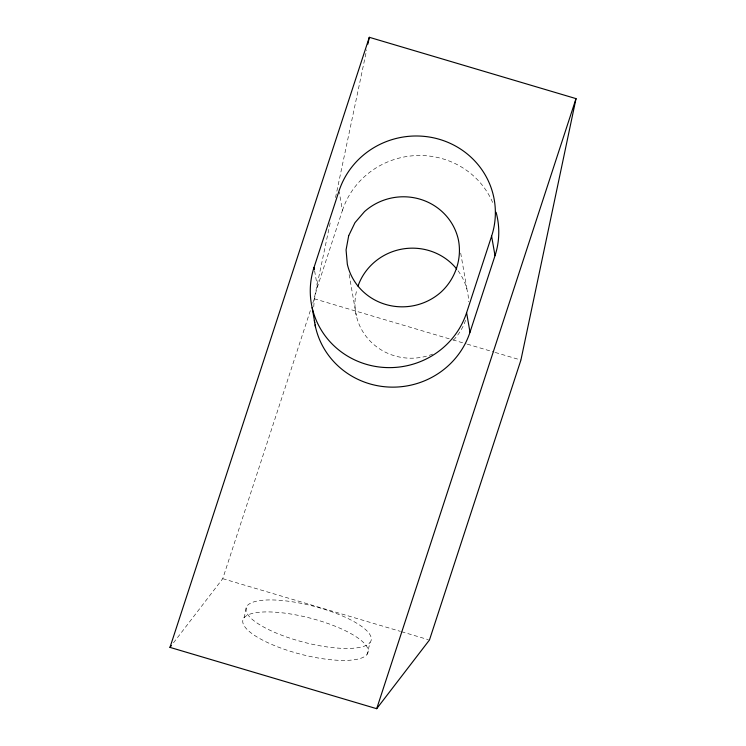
<?xml version="1.0" encoding="UTF-8"?>
<svg xmlns="http://www.w3.org/2000/svg" width="746" height="746" viewBox="0 0 746 746"><rect width="100%" height="100%" fill="white"/><g stroke="black" fill="none" stroke-linecap="round" stroke-linejoin="round"><path stroke-width="0.56" stroke-dasharray="3.73 2.8" d="M312.76 303.184L314.206 298.754L330.497 221.45M335.523 197.578L366.678 49.805M243.97 617.921L247.066 605.938M367.013 654.419A64.613 18.669 14.5 0 0 285.354 613.212A64.613 18.669 14.5 0 0 264.112 640.879A64.613 18.669 14.5 0 0 367.013 654.419L370.109 642.437A64.613 18.669 14.5 0 0 288.45 601.229A64.613 18.669 14.5 0 0 267.208 628.897A64.613 18.669 14.5 0 0 370.109 642.437M313.758 306.942A80.12 77.463 -9.9 0 1 317.432 286.968L342.442 210.409L339.234 192.048M173.492 642.8L222.746 578.672L310.588 309.814M314.206 298.754L451.638 339.523M452.757 339.85L466.166 343.831M467.285 344.158L494.104 352.112M495.213 352.448L520.913 360.066M222.746 578.672L400.406 631.377M401.525 631.703L428.344 639.658M460.692 253.099L467.266 290.781M349.128 274.491L356.299 315.595M314.625 270.901L317.432 286.968M342.442 210.409A80.12 77.463 -9.9 0 1 415.979 155.578A80.12 77.463 -9.9 0 1 493.171 203.733M465.569 320.295A56.864 54.971 -9.9 0 1 451.722 341.882M432.708 354.108A56.864 54.971 -9.9 0 1 373.877 344.596A56.864 54.971 -9.9 0 1 356.998 289.243M458.053 270.751A56.864 54.971 -9.9 0 1 468.581 301.766"/><path stroke-width="1.12" d="M367.871 44.117L369.307 37.3L576.024 98.621L520.913 360.066L429.463 639.993L376.693 708.7L169.976 647.379L369.307 37.3M314.42 269.754L314.019 267.46L339.038 190.901A80.12 77.463 -9.9 0 1 439.553 139.362A80.12 77.463 -9.9 0 1 491.614 236.156L495.018 255.673L469.999 332.231A80.12 77.463 -9.9 0 1 388.899 387.053A80.12 77.463 -9.9 0 1 315.073 324.902M469.999 332.231L466.595 312.714L491.614 236.156M376.693 708.7L576.024 98.621M169.976 647.379L171.384 645.551M312.126 307.576L315.53 327.084M314.672 322.682A80.12 77.463 -9.9 0 1 314.336 320.454M496.09 212.293A80.12 77.463 -9.9 0 1 495.018 255.673M466.595 312.714A80.12 77.463 -9.9 0 1 366.081 364.253A80.12 77.463 -9.9 0 1 314.019 267.46M357.996 286.082A56.864 54.971 -9.9 0 1 402.402 249.024A56.864 54.971 -9.9 0 1 456.683 268.98M348.68 235.745L346.069 249.919L347.328 264.215A56.864 54.971 -9.9 0 0 441.1 292.031C455.442 278.808 462.315 258.564 458.305 239.401A56.864 54.971 -9.9 0 0 364.533 211.584L354.975 222.672L348.68 235.745"/></g></svg>
